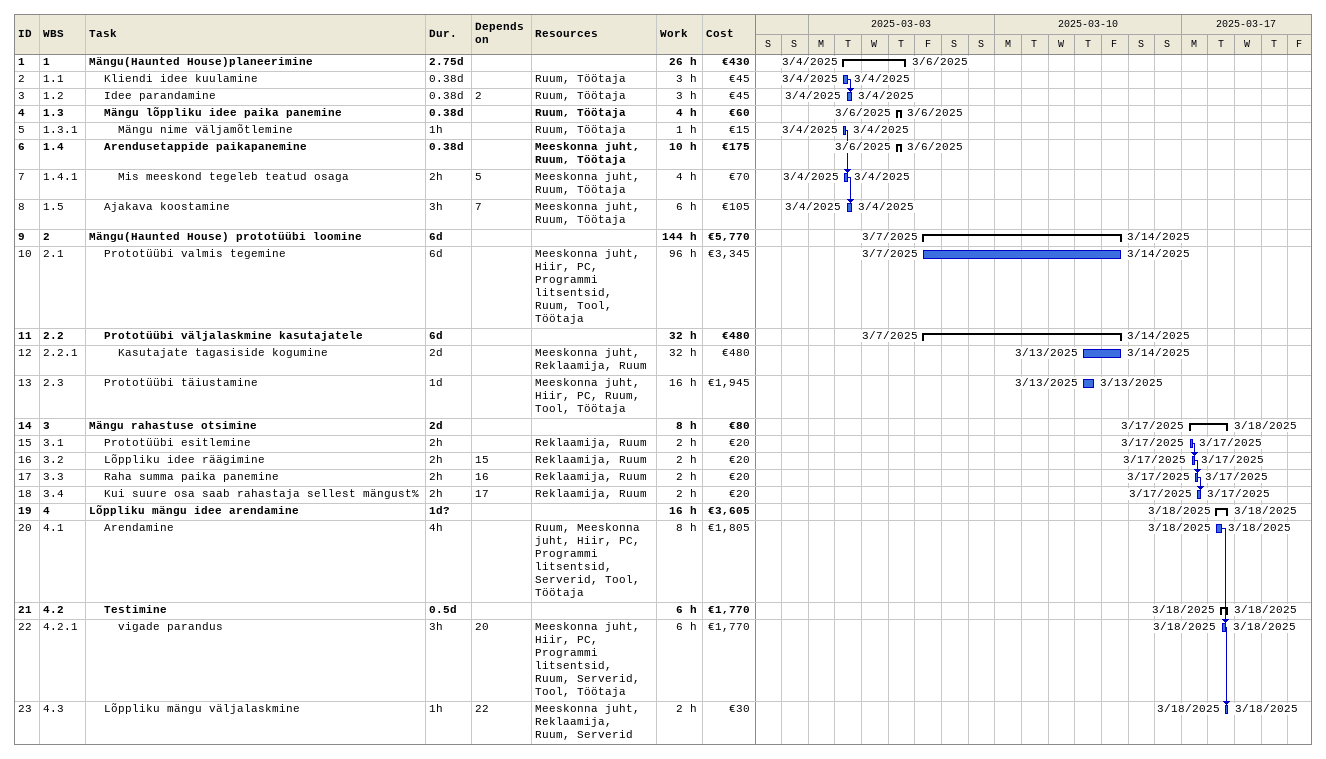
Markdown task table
| ID | WBS | Task | Duration | Start | Finish | Predecessors | Resources | Work (h) | Cost (€) |
|---|---|---|---|---|---|---|---|---|---|
| 1 | 1 | **Mängu(Haunted House)planeerimine** | 2.75d | 2025-03-04 | 2025-03-06 |  |  | 26 | 430 |
| 2 | 1.1 | Kliendi idee kuulamine | 0.38d | 2025-03-04 | 2025-03-04 |  | Ruum, Töötaja | 3 | 45 |
| 3 | 1.2 | Idee parandamine | 0.38d | 2025-03-04 | 2025-03-04 | 2 | Ruum, Töötaja | 3 | 45 |
| 4 | 1.3 | **Mängu lõppliku idee paika panemine** | 0.38d | 2025-03-06 | 2025-03-06 |  | Ruum, Töötaja | 4 | 60 |
| 5 | 1.3.1 | Mängu nime väljamõtlemine | 1h | 2025-03-04 | 2025-03-04 |  | Ruum, Töötaja | 1 | 15 |
| 6 | 1.4 | **Arendusetappide paikapanemine** | 0.38d | 2025-03-06 | 2025-03-06 |  | Meeskonna juht, Ruum, Töötaja | 10 | 175 |
| 7 | 1.4.1 | Mis meeskond tegeleb teatud osaga | 2h | 2025-03-04 | 2025-03-04 | 5 | Meeskonna juht, Ruum, Töötaja | 4 | 70 |
| 8 | 1.5 | Ajakava koostamine | 3h | 2025-03-04 | 2025-03-04 | 7 | Meeskonna juht, Ruum, Töötaja | 6 | 105 |
| 9 | 2 | **Mängu(Haunted House) prototüübi loomine** | 6d | 2025-03-07 | 2025-03-14 |  |  | 144 | 5770 |
| 10 | 2.1 | Prototüübi valmis tegemine | 6d | 2025-03-07 | 2025-03-14 |  | Meeskonna juht, Hiir, PC, Programmi litsentsid, Ruum, Tool, Töötaja | 96 | 3345 |
| 11 | 2.2 | **Prototüübi väljalaskmine kasutajatele** | 6d | 2025-03-07 | 2025-03-14 |  |  | 32 | 480 |
| 12 | 2.2.1 | Kasutajate tagasiside kogumine | 2d | 2025-03-13 | 2025-03-14 |  | Meeskonna juht, Reklaamija, Ruum | 32 | 480 |
| 13 | 2.3 | Prototüübi täiustamine | 1d | 2025-03-13 | 2025-03-13 |  | Meeskonna juht, Hiir, PC, Ruum, Tool, Töötaja | 16 | 1945 |
| 14 | 3 | **Mängu rahastuse otsimine** | 2d | 2025-03-17 | 2025-03-18 |  |  | 8 | 80 |
| 15 | 3.1 | Prototüübi esitlemine | 2h | 2025-03-17 | 2025-03-17 |  | Reklaamija, Ruum | 2 | 20 |
| 16 | 3.2 | Lõppliku idee räägimine | 2h | 2025-03-17 | 2025-03-17 | 15 | Reklaamija, Ruum | 2 | 20 |
| 17 | 3.3 | Raha summa paika panemine | 2h | 2025-03-17 | 2025-03-17 | 16 | Reklaamija, Ruum | 2 | 20 |
| 18 | 3.4 | Kui suure osa saab rahastaja sellest mängust% | 2h | 2025-03-17 | 2025-03-17 | 17 | Reklaamija, Ruum | 2 | 20 |
| 19 | 4 | **Lõppliku mängu idee arendamine** | 1d? | 2025-03-18 | 2025-03-18 |  |  | 16 | 3605 |
| 20 | 4.1 | Arendamine | 4h | 2025-03-18 | 2025-03-18 |  | Ruum, Meeskonna juht, Hiir, PC, Programmi litsentsid, Serverid, Tool, Töötaja | 8 | 1805 |
| 21 | 4.2 | **Testimine** | 0.5d | 2025-03-18 | 2025-03-18 |  |  | 6 | 1770 |
| 22 | 4.2.1 | vigade parandus | 3h | 2025-03-18 | 2025-03-18 | 20 | Meeskonna juht, Hiir, PC, Programmi litsentsid, Ruum, Serverid, Tool, Töötaja | 6 | 1770 |
| 23 | 4.3 | Lõppliku mängu väljalaskmine | 1h | 2025-03-18 | 2025-03-18 | 22 | Meeskonna juht, Reklaamija, Ruum, Serverid | 2 | 30 |
